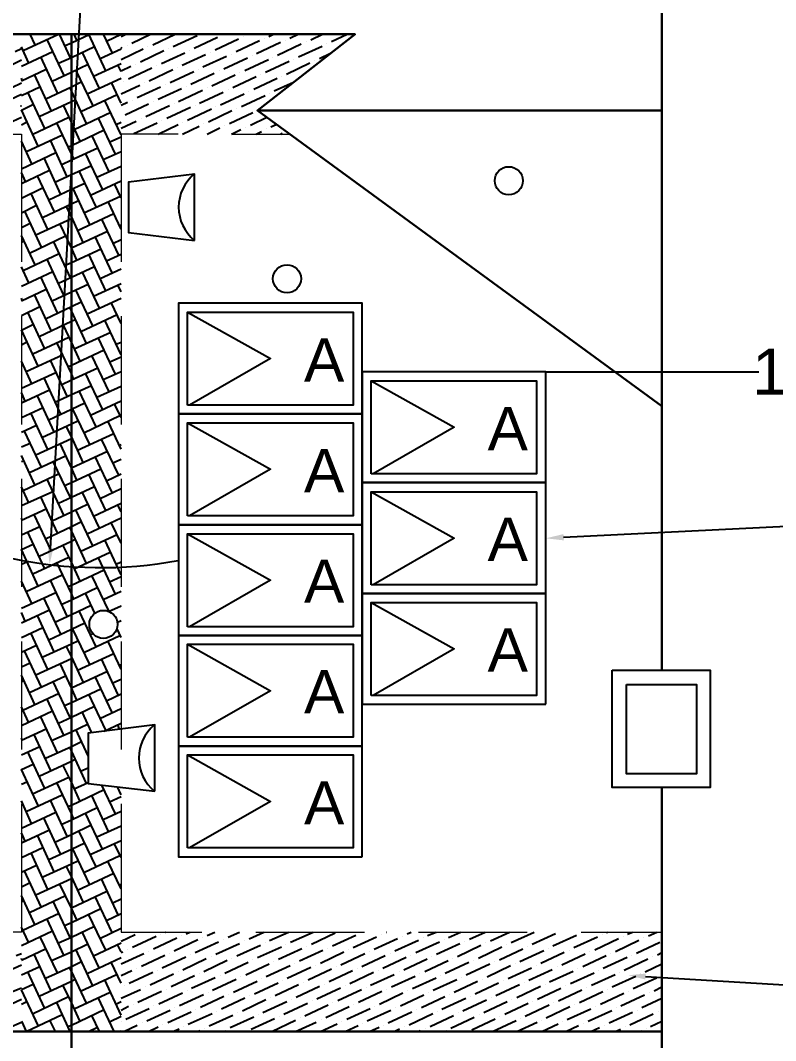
# Model space of a CAD drawing. Header units: millimetres. Extents: x -419 to 20046, y -14642 to 2638.
# Drawn here: x 3055.6 to 3219.2, y -9104.7 to -8883.5 of the extents above; entities that cross this region are included whole.
import ezdxf

# ---------------------------------------------------------------- set-up
doc = ezdxf.new("R2010")
doc.units = ezdxf.units.MM
doc.layers.add('PDF2_0', color=7, linetype='Continuous', true_color=0x636466)
doc.layers.add('PDF2_Text', color=7, linetype='Continuous')
doc.styles.add('PDF Arial', font='arial.ttf')

msp = doc.modelspace()

# ---------------------------------------------------------------- linework, layer by layer
at = {"layer": 'PDF2_0', "color": 7, "lineweight": 30}
for points in [[(3194.593, -9024.43), (3194.593, -8813.911)], [(3194.593, -9102.716), (3194.593, -9191.173), (3066.629, -9191.173), (3066.629, -9102.716), (2938.665, -9102.716), (2938.665, -8997.82), (3026.305, -8903.096), (3005.144, -8886.566), (3066.629, -8886.566)], [(3194.593, -8903.096), (3106.953, -8903.096), (3128.113, -8886.566), (3066.629, -8886.566), (3066.629, -9102.716), (3194.593, -9102.716), (3194.593, -9049.859)], [(3106.953, -8903.096), (3194.593, -8967.214)]]:
    msp.add_lwpolyline(points, dxfattribs=at)
at = {"layer": 'PDF2_0', "color": 7, "lineweight": 25}
for points in [[(3062.088, -8998.001), (3070.716, -8843.337)], [(3169.436, -8959.767), (3169.436, -8959.585)], [(3169.618, -8959.767), (3215.572, -8959.767)], [(3173.25, -8995.549), (3319.651, -8988.375), (3479.038, -8988.375)], [(3191.051, -9090.818), (3336.543, -9099.537), (3436.444, -9099.537)]]:
    msp.add_lwpolyline(points, dxfattribs=at)
at = {"layer": 'PDF2_0', "color": 132, "lineweight": 25, "true_color": 0x00c1c1}
for points in [[(3056.185, -8890.108), (3063.814, -8886.566)], [(3058.819, -8888.837), (3057.729, -8886.566)], [(3065.085, -8895.467), (3061.361, -8887.656)], [(3066.447, -8891.652), (3064.086, -8886.566)], [(3065.267, -8889.019), (3066.629, -8888.383), (3070.625, -8886.566)], [(3067.81, -8887.838), (3067.265, -8886.566)], [(3074.076, -8894.468), (3070.443, -8886.566)], [(3075.529, -8890.653), (3073.622, -8886.566)], [(3074.258, -8888.02), (3077.436, -8886.566)], [(3076.892, -8886.748), (3076.801, -8886.566)], [(3057.365, -8892.651), (3055.821, -8889.291)], [(3055.821, -8893.469), (3062.633, -8890.29)], [(3063.814, -8892.833), (3066.629, -8891.562), (3071.624, -8889.2)], [(3072.714, -8898.282), (3069.081, -8890.472)], [(3072.895, -8891.834), (3077.436, -8889.745)], [(3063.632, -8899.281), (3059.999, -8891.471)], [(3071.442, -8895.648), (3077.436, -8892.924)], [(3055.821, -8896.647), (3061.18, -8894.104)], [(3062.451, -8896.738), (3066.629, -8894.74), (3070.262, -8893.015)], [(3071.352, -8902.097), (3067.628, -8894.286)], [(3077.436, -8894.649), (3076.71, -8893.196)], [(3056.003, -8896.557), (3055.821, -8896.102)], [(3062.27, -8903.096), (3058.637, -8895.285)], [(3061.089, -8900.553), (3066.629, -8897.919), (3068.899, -8896.829)], [(3070.08, -8899.463), (3077.436, -8896.102)], [(3077.436, -8901.461), (3075.348, -8897.011)], [(3055.821, -8899.826), (3059.818, -8897.919)], [(3060.907, -8907.001), (3057.184, -8899.1)], [(3069.898, -8905.911), (3066.629, -8898.827), (3066.266, -8898.101)], [(3055.821, -8903.005), (3058.455, -8901.733)], [(3059.636, -8904.367), (3066.629, -8901.098), (3067.446, -8900.734)], [(3068.718, -8903.277), (3076.528, -8899.644)], [(3077.436, -8908.363), (3073.894, -8900.916)], [(3059.454, -8910.815), (3055.821, -8902.914)], [(3068.536, -8909.725), (3066.629, -8905.638), (3064.903, -8901.915)], [(3067.265, -8907.182), (3075.166, -8903.459)], [(3055.821, -8906.183), (3057.002, -8905.548)], [(3058.274, -8908.181), (3066.084, -8904.549)], [(3067.174, -8913.54), (3066.629, -8912.45), (3063.45, -8905.729)], [(3076.165, -8912.541), (3072.532, -8904.73)], [(3076.347, -8906.093), (3077.436, -8905.638)], [(3056.911, -8911.996), (3064.722, -8908.363)], [(3065.902, -8910.997), (3066.629, -8910.634), (3073.713, -8907.273)], [(3058.092, -8914.63), (3055.821, -8909.725)], [(3065.721, -8917.445), (3062.088, -8909.544)], [(3074.803, -8916.355), (3071.17, -8908.545)], [(3074.984, -8909.907), (3077.436, -8908.817)], [(3055.821, -8915.719), (3063.269, -8912.177)], [(3064.54, -8914.811), (3066.629, -8913.812), (3072.351, -8911.178)], [(3073.35, -8920.17), (3069.717, -8912.359)], [(3073.531, -8913.721), (3077.436, -8911.996)], [(3064.358, -8921.259), (3060.726, -8913.358)], [(3063.087, -8918.626), (3066.629, -8916.991), (3070.988, -8914.993)], [(3055.821, -8918.898), (3061.906, -8915.992)], [(3056.73, -8918.444), (3055.821, -8916.537)], [(3062.996, -8925.074), (3059.273, -8917.263)], [(3071.987, -8923.984), (3068.355, -8916.173)], [(3072.169, -8917.536), (3077.436, -8915.174)], [(3061.725, -8922.44), (3066.629, -8920.17), (3069.535, -8918.807)], [(3070.807, -8921.441), (3077.436, -8918.353)], [(3077.436, -8921.986), (3075.983, -8918.989)], [(3055.821, -8922.077), (3060.544, -8919.806)], [(3061.543, -8928.888), (3057.91, -8921.078)], [(3070.625, -8927.798), (3066.992, -8919.988)], [(3069.354, -8925.255), (3077.255, -8921.623)], [(3055.821, -8925.255), (3059.091, -8923.621)], [(3060.362, -8926.254), (3066.629, -8923.348), (3068.173, -8922.622)], [(3069.172, -8931.704), (3066.629, -8926.073), (3065.539, -8923.802)], [(3077.436, -8928.797), (3074.621, -8922.803)], [(3060.181, -8932.703), (3056.548, -8924.892)], [(3067.991, -8929.07), (3075.802, -8925.437)], [(3055.821, -8928.434), (3057.729, -8927.526)], [(3058.909, -8930.069), (3066.629, -8926.527), (3066.811, -8926.436)], [(3066.629, -8932.884), (3064.177, -8927.707)], [(3076.892, -8934.428), (3073.259, -8926.618)], [(3077.073, -8927.98), (3077.436, -8927.889)], [(3058.819, -8936.517), (3055.821, -8930.16)], [(3057.547, -8933.974), (3065.357, -8930.25)], [(3067.81, -8935.518), (3066.629, -8932.884), (3074.439, -8929.251)], [(3075.438, -8938.243), (3071.806, -8930.432)], [(3055.821, -8931.613), (3056.366, -8931.34)], [(3066.447, -8939.332), (3062.815, -8931.522)], [(3075.62, -8931.885), (3077.436, -8931.068)], [(3056.185, -8937.788), (3063.995, -8934.065)], [(3065.176, -8936.699), (3066.629, -8936.063), (3073.077, -8933.066)], [(3074.076, -8942.148), (3070.443, -8934.246)], [(3074.258, -8935.7), (3077.436, -8934.246)], [(3057.365, -8940.331), (3055.821, -8936.971)], [(3064.994, -8943.147), (3061.361, -8935.336)], [(3063.814, -8940.513), (3066.629, -8939.242), (3071.624, -8936.88)], [(3055.821, -8941.149), (3062.633, -8937.97)], [(3063.632, -8946.961), (3059.999, -8939.151)], [(3072.714, -8945.962), (3069.081, -8938.152)], [(3072.895, -8939.514), (3077.436, -8937.425)], [(3062.451, -8944.327), (3066.629, -8942.42), (3070.262, -8940.695)], [(3071.442, -8943.328), (3077.436, -8940.604)], [(3077.436, -8942.42), (3076.71, -8940.876)], [(3055.821, -8944.327), (3061.18, -8941.784)], [(3056.003, -8944.237), (3055.821, -8943.782)], [(3062.27, -8950.776), (3058.637, -8942.965)], [(3071.261, -8949.777), (3067.628, -8941.966)], [(3070.08, -8947.143), (3077.436, -8943.782)], [(3055.821, -8947.506), (3059.818, -8945.599)], [(3060.998, -8948.233), (3066.629, -8945.599), (3068.899, -8944.509)], [(3069.898, -8953.591), (3066.629, -8946.507), (3066.266, -8945.78)], [(3077.436, -8949.232), (3075.257, -8944.691)], [(3060.817, -8954.59), (3057.184, -8946.779)], [(3068.718, -8950.957), (3076.528, -8947.324)], [(3055.821, -8950.685), (3058.455, -8949.413)], [(3059.636, -8952.047), (3066.629, -8948.778), (3067.446, -8948.414)], [(3068.536, -8957.405), (3066.629, -8953.318), (3064.903, -8949.595)], [(3077.436, -8956.043), (3073.894, -8948.505)], [(3059.454, -8958.495), (3055.821, -8950.594)], [(3058.274, -8955.861), (3066.084, -8952.229)], [(3067.265, -8954.772), (3075.166, -8951.139)], [(3076.165, -8960.221), (3072.532, -8952.41)], [(3055.821, -8953.863), (3057.002, -8953.228)], [(3067.083, -8961.22), (3066.629, -8960.13), (3063.45, -8953.409)], [(3076.347, -8953.773), (3077.436, -8953.318)], [(3056.821, -8959.676), (3064.722, -8956.043)], [(3065.902, -8958.677), (3066.629, -8958.314), (3073.713, -8954.953)], [(3074.803, -8964.035), (3071.079, -8956.225)], [(3074.984, -8957.587), (3077.436, -8956.497)], [(3058.092, -8962.31), (3055.821, -8957.405)], [(3065.721, -8965.034), (3062.088, -8957.224)], [(3064.54, -8962.491), (3066.629, -8961.492), (3072.351, -8958.858)], [(3055.821, -8963.309), (3063.269, -8959.857)], [(3064.358, -8968.939), (3060.726, -8961.038)], [(3073.35, -8967.849), (3069.717, -8960.039)], [(3073.531, -8961.401), (3077.436, -8959.676)], [(3055.821, -8966.487), (3061.906, -8963.672)], [(3063.087, -8966.306), (3066.629, -8964.671), (3070.988, -8962.673)], [(3072.169, -8965.216), (3077.436, -8962.854), (3077.346, -8962.854)], [(3056.639, -8966.124), (3055.821, -8964.217)], [(3062.905, -8972.754), (3059.273, -8964.943)], [(3071.987, -8971.664), (3068.355, -8963.853)], [(3055.821, -8969.666), (3060.544, -8967.486)], [(3061.725, -8970.12), (3066.629, -8967.849), (3069.535, -8966.487)], [(3070.625, -8975.478), (3066.901, -8967.668)], [(3070.807, -8969.121), (3077.436, -8966.033)], [(3077.436, -8969.666), (3075.983, -8966.669)], [(3061.543, -8976.568), (3057.91, -8968.758)], [(3060.362, -8973.934), (3066.629, -8971.028), (3068.173, -8970.302)], [(3069.354, -8972.935), (3077.164, -8969.212)], [(3055.821, -8972.845), (3059.091, -8971.301)], [(3060.181, -8980.383), (3056.457, -8972.572)], [(3069.172, -8979.384), (3066.629, -8973.753), (3065.539, -8971.482)], [(3077.436, -8976.477), (3074.621, -8970.483)], [(3058.909, -8977.749), (3066.629, -8974.207), (3066.811, -8974.116)], [(3067.991, -8976.75), (3075.802, -8973.117)], [(3076.892, -8982.108), (3073.168, -8974.298)], [(3055.821, -8976.023), (3057.729, -8975.206)], [(3066.629, -8980.564), (3064.177, -8975.297)], [(3067.81, -8983.198), (3066.629, -8980.564), (3074.439, -8976.931)], [(3077.073, -8975.66), (3077.436, -8975.478)], [(3058.728, -8984.197), (3055.821, -8977.84)], [(3055.821, -8979.202), (3056.366, -8979.02)], [(3057.547, -8981.563), (3065.357, -8977.93)], [(3066.447, -8987.012), (3062.724, -8979.202)], [(3075.438, -8985.922), (3071.806, -8978.112)], [(3075.62, -8979.474), (3077.436, -8978.657)], [(3065.176, -8984.379), (3066.629, -8983.743), (3072.986, -8980.746)], [(3066.629, -8980.564), (3066.629, -8980.564)], [(3056.185, -8985.468), (3063.995, -8981.745)], [(3064.994, -8990.827), (3061.361, -8983.016)], [(3074.076, -8989.828), (3070.443, -8981.926)], [(3074.258, -8983.38), (3077.436, -8981.836)], [(3057.365, -8988.011), (3055.821, -8984.651)], [(3055.821, -8988.738), (3062.633, -8985.65)], [(3063.814, -8988.193), (3066.629, -8986.921), (3071.624, -8984.56)], [(3072.714, -8993.642), (3068.99, -8985.741)], [(3072.895, -8987.194), (3077.436, -8985.014)], [(3063.632, -8994.641), (3059.999, -8986.831)], [(3055.821, -8991.917), (3061.18, -8989.464)], [(3062.451, -8992.007), (3066.629, -8990.1), (3070.262, -8988.375)], [(3071.261, -8997.456), (3067.628, -8989.646)], [(3071.442, -8991.008), (3077.436, -8988.193)], [(3077.436, -8990.1), (3076.71, -8988.556)], [(3056.003, -8991.826), (3055.821, -8991.462)], [(3062.27, -8998.455), (3058.546, -8990.645)], [(3060.998, -8995.913), (3066.629, -8993.279), (3068.809, -8992.189)], [(3070.08, -8994.823), (3077.436, -8991.372)], [(3077.436, -8996.912), (3075.257, -8992.371)], [(3055.821, -8995.095), (3059.818, -8993.279)], [(3060.817, -9002.27), (3057.184, -8994.459)], [(3069.898, -9001.271), (3066.629, -8994.187), (3066.266, -8993.46)], [(3059.636, -8999.727), (3066.629, -8996.457), (3067.446, -8996.003)], [(3068.718, -8998.637), (3076.528, -8995.004)], [(3077.436, -9003.723), (3073.894, -8996.185)], [(3059.454, -9006.175), (3055.821, -8998.274), (3058.364, -8997.093)], [(3068.536, -9005.085), (3066.629, -9000.998), (3064.813, -8997.275)], [(3067.265, -9002.452), (3075.075, -8998.819)], [(3055.821, -9001.453), (3057.002, -9000.908)], [(3058.274, -9003.541), (3066.084, -8999.909)], [(3067.083, -9008.9), (3066.629, -9007.81), (3063.45, -9001.089)], [(3076.165, -9007.901), (3072.532, -9000.09)], [(3076.347, -9001.453), (3077.436, -9000.908)], [(3065.902, -9006.266), (3066.629, -9005.993), (3073.713, -9002.633)], [(3058.092, -9009.99), (3055.821, -9005.085)], [(3056.821, -9007.356), (3064.631, -9003.723)], [(3065.721, -9012.714), (3062.088, -9004.904)], [(3074.803, -9011.715), (3071.079, -9003.905)], [(3074.893, -9005.267), (3077.436, -9004.086)], [(3055.821, -9010.989), (3063.269, -9007.537)], [(3064.449, -9010.171), (3066.629, -9009.172), (3072.351, -9006.448)], [(3071.806, -9012.169), (3069.717, -9007.719)], [(3073.531, -9009.081), (3077.436, -9007.265)], [(3064.358, -9016.619), (3060.635, -9008.718)], [(3055.821, -9014.167), (3061.906, -9011.352)], [(3056.639, -9013.804), (3055.821, -9011.897)], [(3063.087, -9013.986), (3066.629, -9012.351), (3070.897, -9010.353)], [(3071.987, -9019.344), (3068.355, -9011.533)], [(3074.712, -9011.715), (3077.436, -9010.444)], [(3077.436, -9010.534), (3077.346, -9010.534)], [(3062.905, -9020.434), (3059.273, -9012.532)], [(3061.725, -9017.8), (3066.629, -9015.529), (3069.535, -9014.167)], [(3076.619, -9013.986), (3077.436, -9013.622)], [(3055.821, -9017.346), (3060.453, -9015.166)], [(3061.543, -9024.248), (3057.91, -9016.438)], [(3070.625, -9023.158), (3066.901, -9015.348)], [(3070.716, -9016.71), (3071.352, -9016.438)], [(3077.436, -9017.346), (3076.528, -9015.439)], [(3055.821, -9020.525), (3059.091, -9018.981)], [(3060.272, -9021.614), (3066.629, -9018.708), (3068.173, -9017.982)], [(3069.354, -9020.615), (3077.164, -9016.892)], [(3077.436, -9024.157), (3074.621, -9018.163)], [(3060.181, -9028.062), (3056.457, -9020.252)], [(3069.172, -9026.973), (3066.629, -9021.433), (3065.539, -9019.162)], [(3067.991, -9024.43), (3075.802, -9020.797)], [(3055.821, -9023.703), (3057.729, -9022.795)], [(3058.909, -9025.429), (3066.629, -9021.887), (3066.72, -9021.796)], [(3066.538, -9028.244), (3066.629, -9028.244), (3064.177, -9022.977)], [(3076.801, -9029.788), (3073.168, -9021.978)], [(3076.982, -9023.34), (3077.436, -9023.158)], [(3058.728, -9031.877), (3055.821, -9025.52)], [(3057.547, -9029.243), (3065.357, -9025.61)], [(3067.81, -9030.878), (3066.629, -9028.244), (3074.439, -9024.611)], [(3055.821, -9026.882), (3056.276, -9026.7)], [(3066.356, -9034.692), (3062.724, -9026.882)], [(3075.438, -9033.602), (3071.806, -9025.792)], [(3075.62, -9027.154), (3077.436, -9026.337)], [(3056.094, -9033.058), (3063.995, -9029.425)], [(3065.176, -9032.059), (3066.629, -9031.423), (3072.986, -9028.426)], [(3074.076, -9037.417), (3070.443, -9029.606)], [(3074.258, -9031.06), (3077.436, -9029.516)], [(3057.365, -9035.691), (3055.821, -9032.331)], [(3064.994, -9038.507), (3061.361, -9030.696)], [(3063.814, -9035.873), (3066.629, -9034.601), (3071.624, -9032.24)], [(3055.821, -9036.418), (3062.542, -9033.239)], [(3063.632, -9042.321), (3059.999, -9034.511)], [(3071.079, -9037.962), (3068.99, -9033.421)], [(3072.805, -9034.874), (3077.436, -9032.694)], [(3062.36, -9039.687), (3066.629, -9037.78), (3070.262, -9036.055)], [(3073.713, -9037.598), (3077.436, -9035.873)], [(3077.073, -9037.235), (3076.71, -9036.236)], [(3055.821, -9039.597), (3061.18, -9037.144)], [(3062.179, -9046.135), (3058.546, -9038.325)], [(3070.262, -9042.957), (3067.628, -9037.235)], [(3056.003, -9039.506), (3055.821, -9039.142)], [(3055.821, -9042.775), (3059.818, -9040.959)], [(3060.998, -9043.502), (3066.629, -9040.959), (3068.809, -9039.869)], [(3069.898, -9048.951), (3066.629, -9041.867), (3066.266, -9041.14)], [(3060.817, -9049.95), (3057.184, -9042.139)], [(3070.08, -9042.503), (3070.262, -9042.412)], [(3059.454, -9053.764), (3055.821, -9045.954), (3058.364, -9044.773)], [(3059.636, -9047.407), (3066.629, -9044.137), (3067.446, -9043.683)], [(3068.445, -9052.765), (3066.629, -9048.678), (3064.813, -9044.955)], [(3068.627, -9046.317), (3070.262, -9045.591)], [(3058.183, -9051.221), (3066.084, -9047.589)], [(3055.821, -9049.133), (3057.002, -9048.588)], [(3067.083, -9056.58), (3066.629, -9055.49), (3063.45, -9048.769)], [(3067.265, -9050.132), (3070.262, -9048.769)], [(3076.165, -9055.581), (3073.259, -9049.314)], [(3077.436, -9051.403), (3076.619, -9049.677)], [(3056.821, -9055.036), (3064.631, -9051.403)], [(3065.902, -9053.946), (3066.629, -9053.673), (3073.713, -9050.313)], [(3074.712, -9059.395), (3071.079, -9051.585)], [(3074.893, -9052.947), (3077.436, -9051.766)], [(3058.001, -9057.669), (3055.821, -9052.765)], [(3065.721, -9060.394), (3062.088, -9052.584)], [(3064.449, -9057.851), (3066.629, -9056.852), (3072.351, -9054.128)], [(3055.821, -9058.668), (3063.269, -9055.217)], [(3064.268, -9064.208), (3060.635, -9056.398)], [(3073.35, -9063.209), (3069.717, -9055.399)], [(3073.531, -9056.761), (3077.436, -9054.945)], [(3063.087, -9061.666), (3066.629, -9060.031), (3070.897, -9057.942)], [(3072.169, -9060.576), (3077.436, -9058.124)], [(3077.436, -9058.214), (3077.346, -9058.124)], [(3055.821, -9061.847), (3061.906, -9059.032)], [(3056.639, -9061.484), (3055.821, -9059.668)], [(3062.905, -9068.114), (3059.273, -9060.212)], [(3071.987, -9067.024), (3068.264, -9059.213)], [(3055.821, -9065.026), (3060.453, -9062.846)], [(3061.725, -9065.48), (3066.629, -9063.209), (3069.535, -9061.847)], [(3070.534, -9070.838), (3066.901, -9063.028)], [(3070.716, -9064.39), (3077.436, -9061.302)], [(3077.436, -9065.026), (3075.983, -9062.029)], [(3061.543, -9071.928), (3057.91, -9064.027)], [(3069.354, -9068.295), (3077.164, -9064.572)], [(3055.821, -9068.204), (3059.091, -9066.661)], [(3060.272, -9069.294), (3066.629, -9066.388), (3068.173, -9065.662)], [(3069.172, -9074.653), (3066.629, -9069.113), (3065.539, -9066.842)], [(3077.436, -9071.837), (3074.53, -9065.843)], [(3060.09, -9075.742), (3056.457, -9067.932)], [(3058.909, -9073.109), (3066.629, -9069.567), (3066.72, -9069.476)], [(3067.991, -9072.11), (3075.802, -9068.386)], [(3076.801, -9077.468), (3073.168, -9069.658)], [(3055.821, -9071.383), (3057.729, -9070.475)], [(3067.81, -9078.558), (3066.629, -9076.015), (3064.086, -9070.657)], [(3076.982, -9071.02), (3077.436, -9070.838)], [(3058.728, -9079.557), (3055.821, -9073.29)], [(3057.547, -9076.923), (3065.357, -9073.29)], [(3066.538, -9075.924), (3066.629, -9075.924), (3074.349, -9072.291)], [(3075.438, -9081.282), (3071.806, -9073.472)], [(3075.62, -9074.834), (3077.436, -9074.017)], [(3055.821, -9074.562), (3056.276, -9074.38)], [(3066.356, -9082.372), (3062.724, -9074.471)], [(3065.176, -9079.739), (3066.629, -9079.103), (3072.986, -9076.106)], [(3056.094, -9080.738), (3063.995, -9077.105)], [(3064.994, -9086.187), (3061.361, -9078.376)], [(3074.076, -9085.097), (3070.353, -9077.286)], [(3074.258, -9078.649), (3077.436, -9077.196)], [(3057.365, -9083.371), (3055.821, -9080.102)], [(3055.821, -9084.098), (3062.542, -9080.919)], [(3063.814, -9083.553), (3066.629, -9082.281), (3071.624, -9079.92)], [(3072.805, -9082.554), (3077.436, -9080.374)], [(3063.632, -9090.001), (3059.908, -9082.191)], [(3072.623, -9088.911), (3068.99, -9081.101)], [(3055.821, -9087.276), (3061.18, -9084.734)], [(3062.36, -9087.367), (3066.629, -9085.46), (3070.171, -9083.735)], [(3071.261, -9092.816), (3067.628, -9084.915)], [(3071.442, -9086.368), (3077.436, -9083.553)], [(3077.436, -9085.46), (3076.619, -9083.916)], [(3055.912, -9087.186), (3055.821, -9086.913)], [(3062.179, -9093.815), (3058.546, -9086.005)], [(3060.998, -9091.182), (3066.629, -9088.639), (3068.809, -9087.549)], [(3070.08, -9090.183), (3077.436, -9086.732)], [(3055.821, -9090.455), (3059.818, -9088.639)], [(3060.817, -9097.63), (3057.184, -9089.819)], [(3069.898, -9096.631), (3066.629, -9089.638), (3066.175, -9088.82)], [(3077.436, -9092.272), (3075.257, -9087.731)], [(3059.636, -9095.087), (3066.629, -9091.817), (3067.446, -9091.363)], [(3068.627, -9093.997), (3076.437, -9090.364)], [(3077.436, -9099.174), (3073.894, -9091.545)], [(3055.821, -9093.634), (3058.364, -9092.453)], [(3059.454, -9101.444), (3055.821, -9093.725)], [(3068.445, -9100.445), (3066.629, -9096.449), (3064.813, -9092.635)], [(3067.265, -9097.811), (3075.075, -9094.179)], [(3055.821, -9096.812), (3057.002, -9096.268)], [(3058.183, -9098.901), (3065.993, -9095.178)], [(3066.356, -9102.716), (3063.45, -9096.449)], [(3075.892, -9102.716), (3072.441, -9095.359)], [(3076.256, -9096.812), (3077.436, -9096.268)], [(3065.902, -9101.626), (3066.629, -9101.353), (3073.713, -9097.993)], [(3055.821, -9100.536), (3056.821, -9102.716), (3064.631, -9099.083)], [(3063.178, -9102.716), (3061.997, -9100.264)], [(3072.714, -9102.716), (3071.079, -9099.265)], [(3074.893, -9100.627), (3077.436, -9099.446)], [(3070.353, -9102.716), (3072.26, -9101.808)], [(3077.164, -9102.716), (3077.436, -9102.625)]]:
    msp.add_lwpolyline(points, dxfattribs=at)
at = {"layer": 'PDF2_0', "lineweight": 25}
for points in [[(3077.436, -8887.021), (3078.435, -8886.566)], [(3079.707, -8888.474), (3083.794, -8886.566)], [(3084.248, -8888.837), (3089.152, -8886.566)], [(3088.698, -8889.2), (3093.875, -8886.839)], [(3093.239, -8889.564), (3098.325, -8887.202)], [(3097.78, -8889.927), (3102.866, -8887.566)], [(3099.415, -8886.748), (3099.415, -8886.748)], [(3102.321, -8890.29), (3107.407, -8887.929)], [(3103.865, -8887.111), (3103.865, -8887.111)], [(3104.955, -8886.657), (3105.045, -8886.566)], [(3106.771, -8890.744), (3111.948, -8888.292)], [(3108.406, -8887.475), (3108.406, -8887.475)], [(3109.405, -8887.021), (3110.404, -8886.566)], [(3112.947, -8887.838), (3112.947, -8887.838)], [(3113.946, -8887.384), (3115.762, -8886.566)], [(3117.488, -8888.201), (3117.488, -8888.201)], [(3118.487, -8887.747), (3121.03, -8886.566)], [(3121.938, -8888.565), (3121.938, -8888.565)], [(3123.028, -8888.11), (3126.388, -8886.566)], [(3054.459, -8890.29), (3055.821, -8889.654)], [(3077.436, -8889.564), (3077.618, -8889.382)], [(3077.436, -8892.016), (3082.159, -8889.745)], [(3078.708, -8888.928), (3078.708, -8888.928)], [(3081.614, -8892.561), (3086.7, -8890.108)], [(3083.158, -8889.291), (3083.158, -8889.291)], [(3086.155, -8892.924), (3091.241, -8890.563)], [(3087.699, -8889.654), (3087.699, -8889.654)], [(3092.24, -8890.018), (3092.24, -8890.018)], [(3096.781, -8890.472), (3096.781, -8890.472)], [(3111.312, -8891.107), (3116.398, -8888.655)], [(3115.853, -8891.471), (3120.939, -8889.109)], [(3120.394, -8891.834), (3122.664, -8890.744)], [(3051.825, -8894.014), (3055.821, -8892.106)], [(3090.605, -8893.287), (3095.691, -8890.926)], [(3095.146, -8893.65), (3100.232, -8891.289)], [(3099.687, -8894.014), (3104.773, -8891.652)], [(3101.231, -8890.835), (3101.231, -8890.835)], [(3104.228, -8894.377), (3109.314, -8892.016)], [(3105.772, -8891.198), (3105.772, -8891.198)], [(3108.678, -8894.74), (3113.855, -8892.379)], [(3110.313, -8891.562), (3110.313, -8891.562)], [(3113.219, -8895.194), (3118.305, -8892.742)], [(3114.854, -8891.925), (3114.854, -8891.925)], [(3119.395, -8892.288), (3119.395, -8892.288)], [(3077.436, -8894.468), (3079.525, -8893.469)], [(3078.98, -8896.193), (3084.066, -8893.832)], [(3080.615, -8893.015), (3080.615, -8893.015)], [(3083.521, -8896.647), (3088.607, -8894.195)], [(3085.065, -8893.378), (3085.065, -8893.378)], [(3088.062, -8897.011), (3093.148, -8894.649)], [(3089.606, -8893.741), (3089.606, -8893.741)], [(3092.512, -8897.374), (3097.598, -8895.013)], [(3094.147, -8894.104), (3094.147, -8894.104)], [(3098.688, -8894.468), (3098.688, -8894.468)], [(3103.138, -8894.922), (3103.138, -8894.922)], [(3053.733, -8898.101), (3055.821, -8897.101)], [(3077.981, -8896.738), (3077.981, -8896.738)], [(3082.522, -8897.101), (3082.522, -8897.101)], [(3097.053, -8897.737), (3102.139, -8895.376)], [(3101.594, -8898.101), (3106.68, -8895.739)], [(3106.135, -8898.464), (3111.221, -8896.102)], [(3107.679, -8895.285), (3107.679, -8895.285)], [(3110.585, -8898.827), (3114.763, -8896.92)], [(3112.22, -8895.648), (3112.22, -8895.648)], [(3051.19, -8901.733), (3055.821, -8899.554)], [(3077.436, -8899.463), (3081.432, -8897.556)], [(3080.888, -8900.28), (3085.973, -8897.919)], [(3085.428, -8900.643), (3090.514, -8898.282)], [(3086.972, -8897.465), (3086.972, -8897.465)], [(3089.879, -8901.098), (3095.055, -8898.645)], [(3091.513, -8897.828), (3091.513, -8897.828)], [(3094.42, -8901.461), (3099.505, -8899.1)], [(3096.054, -8898.191), (3096.054, -8898.191)], [(3098.961, -8901.824), (3104.046, -8899.463)], [(3100.595, -8898.555), (3100.595, -8898.555)], [(3105.045, -8898.918), (3105.045, -8898.918)], [(3109.586, -8899.372), (3109.586, -8899.372)], [(3077.436, -8901.915), (3078.799, -8901.279)], [(3078.254, -8904.004), (3083.34, -8901.642)], [(3079.889, -8900.825), (3079.889, -8900.825)], [(3084.339, -8901.188), (3084.339, -8901.188)], [(3088.88, -8901.552), (3088.88, -8901.552)], [(3103.501, -8902.187), (3108.587, -8899.826)], [(3055.64, -8902.097), (3055.821, -8902.097)], [(3082.795, -8904.367), (3087.881, -8902.006)], [(3087.336, -8904.73), (3092.422, -8902.369)], [(3091.786, -8905.184), (3096.962, -8902.732)], [(3093.421, -8901.915), (3093.421, -8901.915)], [(3096.327, -8905.548), (3101.413, -8903.096)], [(3097.962, -8902.278), (3097.962, -8902.278)], [(3100.868, -8905.911), (3105.954, -8903.55)], [(3102.502, -8902.641), (3102.502, -8902.641)], [(3053.006, -8905.82), (3055.821, -8904.549)], [(3077.436, -8906.91), (3080.706, -8905.366)], [(3080.161, -8908.091), (3085.247, -8905.729)], [(3081.796, -8904.821), (3081.796, -8904.821)], [(3085.428, -8908.181), (3089.788, -8906.093)], [(3086.246, -8905.275), (3086.246, -8905.275)], [(3090.787, -8905.638), (3090.787, -8905.638)], [(3095.328, -8906.002), (3095.328, -8906.002)], [(3105.409, -8906.274), (3108.951, -8904.549)], [(3109.859, -8906.637), (3111.039, -8906.093)], [(3090.696, -8908.181), (3094.329, -8906.456)], [(3096.054, -8908.181), (3098.779, -8906.819)], [(3099.869, -8906.365), (3099.869, -8906.365)], [(3101.322, -8908.181), (3103.32, -8907.182)], [(3104.319, -8906.728), (3104.319, -8906.728)], [(3106.68, -8908.181), (3107.861, -8907.636)], [(3108.86, -8907.092), (3108.86, -8907.092)], [(3112.038, -8908.181), (3112.402, -8908)], [(3077.436, -9083.19), (3080.433, -9081.737)], [(3079.889, -9084.461), (3084.974, -9082.1)], [(3081.432, -9081.282), (3081.432, -9081.282)], [(3084.429, -9084.824), (3089.515, -9082.463)], [(3085.973, -9081.646), (3085.973, -9081.646)], [(3086.972, -9081.192), (3087.063, -9081.192)], [(3088.88, -9085.278), (3094.056, -9082.826)], [(3090.514, -9082.009), (3090.514, -9082.009)], [(3091.513, -9081.555), (3092.331, -9081.192)], [(3095.055, -9082.372), (3095.055, -9082.372)], [(3096.054, -9081.918), (3097.689, -9081.192)], [(3099.596, -9082.736), (3099.596, -9082.736)], [(3100.595, -9082.281), (3103.047, -9081.192)], [(3104.046, -9083.099), (3104.046, -9083.099)], [(3105.136, -9082.645), (3108.315, -9081.192)], [(3109.586, -9083.008), (3113.673, -9081.192)], [(3114.127, -9083.371), (3119.032, -9081.192)], [(3118.668, -9083.825), (3123.754, -9081.373)], [(3123.209, -9084.189), (3128.295, -9081.827)], [(3127.659, -9084.552), (3132.745, -9082.191)], [(3129.294, -9081.282), (3129.294, -9081.282)], [(3132.2, -9084.915), (3137.286, -9082.554)], [(3133.835, -9081.646), (3133.835, -9081.646)], [(3134.834, -9081.192), (3134.925, -9081.192)], [(3136.741, -9085.278), (3141.827, -9082.917)], [(3138.285, -9082.1), (3138.285, -9082.1)], [(3139.375, -9081.555), (3140.283, -9081.192)], [(3142.826, -9082.463), (3142.826, -9082.463)], [(3143.825, -9081.918), (3145.641, -9081.192)], [(3147.367, -9082.826), (3147.367, -9082.826)], [(3148.366, -9082.372), (3150.909, -9081.192)], [(3151.908, -9083.19), (3151.908, -9083.19)], [(3152.907, -9082.736), (3156.267, -9081.192)], [(3157.448, -9083.099), (3161.535, -9081.192)], [(3161.898, -9083.462), (3166.893, -9081.192)], [(3166.439, -9083.825), (3171.525, -9081.464)], [(3170.98, -9084.189), (3176.066, -9081.827)], [(3175.521, -9084.552), (3180.607, -9082.191)], [(3177.065, -9081.373), (3177.065, -9081.373)], [(3180.062, -9085.006), (3185.148, -9082.554)], [(3181.606, -9081.737), (3181.606, -9081.737)], [(3182.605, -9081.282), (3182.877, -9081.192)], [(3184.512, -9085.369), (3189.598, -9082.917)], [(3186.147, -9082.1), (3186.147, -9082.1)], [(3187.146, -9081.646), (3188.236, -9081.192)], [(3190.688, -9082.463), (3190.688, -9082.463)], [(3191.687, -9082.009), (3193.503, -9081.192)], [(3078.89, -9085.006), (3078.89, -9085.006)], [(3083.34, -9085.369), (3083.34, -9085.369)], [(3093.421, -9085.642), (3098.506, -9083.28)], [(3097.962, -9086.005), (3103.047, -9083.644)], [(3102.502, -9086.368), (3107.588, -9084.007)], [(3106.953, -9086.732), (3112.129, -9084.37)], [(3108.587, -9083.553), (3108.587, -9083.553)], [(3111.494, -9087.095), (3116.579, -9084.734)], [(3113.128, -9083.916), (3113.128, -9083.916)], [(3116.034, -9087.458), (3121.12, -9085.097)], [(3117.669, -9084.279), (3117.669, -9084.279)], [(3122.119, -9084.643), (3122.119, -9084.643)], [(3126.66, -9085.006), (3126.66, -9085.006)], [(3131.201, -9085.369), (3131.201, -9085.369)], [(3141.282, -9085.642), (3146.368, -9083.28)], [(3145.732, -9086.005), (3150.818, -9083.644)], [(3150.273, -9086.459), (3155.359, -9084.007)], [(3154.814, -9086.822), (3159.9, -9084.37)], [(3156.358, -9083.553), (3156.358, -9083.553)], [(3159.355, -9087.186), (3164.441, -9084.824)], [(3160.899, -9083.916), (3160.899, -9083.916)], [(3163.805, -9087.549), (3168.982, -9085.188)], [(3165.44, -9084.279), (3165.44, -9084.279)], [(3169.981, -9084.734), (3169.981, -9084.734)], [(3174.522, -9085.097), (3174.522, -9085.097)], [(3189.053, -9085.733), (3194.139, -9083.371)], [(3054.641, -9086.277), (3055.821, -9085.823)], [(3077.436, -9085.642), (3077.8, -9085.46)], [(3077.436, -9088.094), (3082.341, -9085.823)], [(3081.796, -9088.548), (3086.882, -9086.187)], [(3086.337, -9088.911), (3091.423, -9086.55)], [(3087.881, -9085.733), (3087.881, -9085.733)], [(3090.787, -9089.365), (3095.873, -9086.913)], [(3092.422, -9086.096), (3092.422, -9086.096)], [(3095.328, -9089.729), (3100.414, -9087.276)], [(3096.962, -9086.459), (3096.962, -9086.459)], [(3101.413, -9086.822), (3101.413, -9086.822)], [(3105.954, -9087.186), (3105.954, -9087.186)], [(3110.495, -9087.549), (3110.495, -9087.549)], [(3120.575, -9087.912), (3125.661, -9085.46)], [(3125.026, -9088.275), (3130.202, -9085.823)], [(3129.567, -9088.639), (3134.652, -9086.277)], [(3134.107, -9089.002), (3139.193, -9086.641)], [(3135.742, -9085.733), (3135.742, -9085.733)], [(3138.648, -9089.365), (3143.734, -9087.004)], [(3140.192, -9086.187), (3140.192, -9086.187)], [(3143.189, -9089.729), (3148.275, -9087.367)], [(3144.733, -9086.55), (3144.733, -9086.55)], [(3149.274, -9086.913), (3149.274, -9086.913)], [(3153.815, -9087.276), (3153.815, -9087.276)], [(3168.346, -9087.912), (3173.432, -9085.551)], [(3172.887, -9088.275), (3177.973, -9085.914)], [(3177.428, -9088.639), (3182.514, -9086.277)], [(3178.972, -9085.46), (3178.972, -9085.46)], [(3181.878, -9089.002), (3187.055, -9086.641)], [(3183.513, -9085.823), (3183.513, -9085.823)], [(3186.419, -9089.456), (3191.505, -9087.004)], [(3188.054, -9086.187), (3188.054, -9086.187)], [(3192.595, -9086.55), (3192.595, -9086.55)], [(3193.594, -9086.096), (3194.593, -9085.642)], [(3052.007, -9090.001), (3055.821, -9088.275)], [(3077.436, -9090.637), (3079.707, -9089.547)], [(3080.797, -9089.002), (3080.797, -9089.002)], [(3085.247, -9089.456), (3085.247, -9089.456)], [(3089.788, -9089.819), (3089.788, -9089.819)], [(3099.869, -9090.092), (3104.955, -9087.731)], [(3104.41, -9090.455), (3109.496, -9088.094)], [(3108.86, -9090.818), (3114.036, -9088.457)], [(3113.401, -9091.182), (3118.487, -9088.82)], [(3115.035, -9088.003), (3115.035, -9088.003)], [(3117.942, -9091.545), (3123.028, -9089.184)], [(3119.486, -9088.366), (3119.486, -9088.366)], [(3122.483, -9091.908), (3127.569, -9089.547)], [(3124.027, -9088.73), (3124.027, -9088.73)], [(3128.568, -9089.093), (3128.568, -9089.093)], [(3133.108, -9089.456), (3133.108, -9089.456)], [(3137.649, -9089.819), (3137.649, -9089.819)], [(3147.64, -9090.092), (3152.725, -9087.731)], [(3152.18, -9090.455), (3157.266, -9088.094)], [(3156.721, -9090.909), (3161.807, -9088.457)], [(3158.265, -9087.64), (3158.265, -9087.64)], [(3161.262, -9091.273), (3166.348, -9088.911)], [(3162.806, -9088.003), (3162.806, -9088.003)], [(3165.712, -9091.636), (3170.798, -9089.274)], [(3167.347, -9088.366), (3167.347, -9088.366)], [(3170.253, -9091.999), (3175.339, -9089.638)], [(3171.888, -9088.73), (3171.888, -9088.73)], [(3176.338, -9089.184), (3176.338, -9089.184)], [(3180.879, -9089.547), (3180.879, -9089.547)], [(3190.96, -9089.819), (3194.593, -9088.094)], [(3079.162, -9092.272), (3084.248, -9089.91)], [(3083.703, -9092.635), (3088.789, -9090.274)], [(3088.244, -9092.998), (3093.33, -9090.637)], [(3092.694, -9093.361), (3097.78, -9091)], [(3094.329, -9090.183), (3094.329, -9090.183)], [(3097.235, -9093.815), (3102.321, -9091.363)], [(3098.87, -9090.546), (3098.87, -9090.546)], [(3101.776, -9094.179), (3106.862, -9091.817)], [(3103.32, -9090.909), (3103.32, -9090.909)], [(3107.861, -9091.273), (3107.861, -9091.273)], [(3112.402, -9091.636), (3112.402, -9091.636)], [(3126.933, -9092.362), (3132.109, -9089.91)], [(3131.474, -9092.726), (3136.56, -9090.364)], [(3136.015, -9093.089), (3141.101, -9090.728)], [(3140.556, -9093.452), (3145.641, -9091.091)], [(3142.1, -9090.183), (3142.1, -9090.183)], [(3145.006, -9093.815), (3150.182, -9091.454)], [(3146.64, -9090.637), (3146.64, -9090.637)], [(3149.547, -9094.179), (3154.633, -9091.817)], [(3151.181, -9091), (3151.181, -9091)], [(3155.722, -9091.363), (3155.722, -9091.363)], [(3160.173, -9091.727), (3160.173, -9091.727)], [(3174.794, -9092.362), (3179.88, -9090.001)], [(3179.335, -9092.726), (3184.421, -9090.364)], [(3183.785, -9093.089), (3188.962, -9090.728)], [(3185.42, -9089.91), (3185.42, -9089.91)], [(3188.326, -9093.452), (3193.412, -9091.091)], [(3189.961, -9090.274), (3189.961, -9090.274)], [(3194.502, -9090.637), (3194.502, -9090.637)], [(3053.914, -9094.088), (3055.821, -9093.271)], [(3077.436, -9095.541), (3081.614, -9093.634)], [(3078.163, -9092.726), (3078.163, -9092.726)], [(3081.069, -9096.358), (3086.155, -9093.997)], [(3082.704, -9093.089), (3082.704, -9093.089)], [(3087.154, -9093.543), (3087.154, -9093.543)], [(3091.695, -9093.906), (3091.695, -9093.906)], [(3106.317, -9094.542), (3111.403, -9092.181)], [(3110.767, -9094.905), (3115.853, -9092.544)], [(3115.308, -9095.269), (3120.394, -9092.907)], [(3116.943, -9092.09), (3116.943, -9092.09)], [(3119.849, -9095.632), (3124.935, -9093.271)], [(3121.393, -9092.453), (3121.393, -9092.453)], [(3124.39, -9095.995), (3129.476, -9093.634)], [(3125.934, -9092.816), (3125.934, -9092.816)], [(3128.84, -9096.358), (3133.926, -9093.997)], [(3130.475, -9093.18), (3130.475, -9093.18)], [(3135.016, -9093.543), (3135.016, -9093.543)], [(3139.466, -9093.906), (3139.466, -9093.906)], [(3154.088, -9094.542), (3159.174, -9092.181)], [(3158.629, -9094.905), (3163.714, -9092.544)], [(3163.17, -9095.359), (3168.255, -9092.907)], [(3164.713, -9092.09), (3164.713, -9092.09)], [(3167.62, -9095.723), (3172.706, -9093.361)], [(3169.254, -9092.453), (3169.254, -9092.453)], [(3172.161, -9096.086), (3177.246, -9093.725)], [(3173.795, -9092.816), (3173.795, -9092.816)], [(3176.702, -9096.449), (3181.787, -9094.088)], [(3178.246, -9093.18), (3178.246, -9093.18)], [(3182.786, -9093.634), (3182.786, -9093.634)], [(3187.327, -9093.997), (3187.327, -9093.997)], [(3192.867, -9093.906), (3194.593, -9093.089)], [(3051.371, -9097.811), (3055.821, -9095.723)], [(3085.61, -9096.722), (3090.696, -9094.36)], [(3090.06, -9097.085), (3095.237, -9094.724)], [(3094.601, -9097.448), (3099.687, -9095.087)], [(3096.236, -9094.27), (3096.236, -9094.27)], [(3099.142, -9097.811), (3104.228, -9095.45)], [(3100.777, -9094.633), (3100.777, -9094.633)], [(3103.683, -9098.266), (3108.769, -9095.813)], [(3105.227, -9094.996), (3105.227, -9094.996)], [(3108.133, -9098.629), (3113.31, -9096.268)], [(3109.768, -9095.359), (3109.768, -9095.359)], [(3114.309, -9095.723), (3114.309, -9095.723)], [(3118.85, -9096.086), (3118.85, -9096.086)], [(3133.381, -9096.812), (3138.467, -9094.36)], [(3137.922, -9097.176), (3143.008, -9094.814)], [(3142.463, -9097.539), (3147.549, -9095.178)], [(3144.007, -9094.27), (3144.007, -9094.27)], [(3146.913, -9097.902), (3152.09, -9095.541)], [(3148.548, -9094.633), (3148.548, -9094.633)], [(3151.454, -9098.266), (3156.54, -9095.904)], [(3153.089, -9095.087), (3153.089, -9095.087)], [(3155.995, -9098.629), (3161.081, -9096.268)], [(3157.63, -9095.45), (3157.63, -9095.45)], [(3162.08, -9095.813), (3162.08, -9095.813)], [(3166.621, -9096.177), (3166.621, -9096.177)], [(3181.243, -9096.812), (3186.328, -9094.451)], [(3185.693, -9097.176), (3190.779, -9094.814)], [(3190.234, -9097.539), (3194.593, -9095.541)], [(3191.868, -9094.36), (3191.868, -9094.36)], [(3077.436, -9098.084), (3078.98, -9097.267)], [(3078.435, -9100.082), (3083.521, -9097.721)], [(3080.07, -9096.812), (3080.07, -9096.812)], [(3082.976, -9100.445), (3088.062, -9098.084)], [(3084.52, -9097.176), (3084.52, -9097.176)], [(3087.517, -9100.809), (3092.603, -9098.447)], [(3089.061, -9097.539), (3089.061, -9097.539)], [(3093.602, -9097.993), (3093.602, -9097.993)], [(3098.143, -9098.356), (3098.143, -9098.356)], [(3112.674, -9098.992), (3117.76, -9096.631)], [(3117.215, -9099.355), (3122.301, -9096.994)], [(3121.756, -9099.719), (3126.842, -9097.357)], [(3123.3, -9096.54), (3123.3, -9096.54)], [(3126.297, -9100.082), (3131.383, -9097.721)], [(3127.841, -9096.903), (3127.841, -9096.903)], [(3130.747, -9100.445), (3135.833, -9098.084)], [(3132.382, -9097.267), (3132.382, -9097.267)], [(3135.288, -9100.899), (3140.374, -9098.447)], [(3136.923, -9097.63), (3136.923, -9097.63)], [(3141.373, -9097.993), (3141.373, -9097.993)], [(3145.914, -9098.356), (3145.914, -9098.356)], [(3160.536, -9098.992), (3165.622, -9096.631)], [(3164.986, -9099.446), (3170.163, -9096.994)], [(3169.527, -9099.81), (3174.613, -9097.357)], [(3171.162, -9096.54), (3171.162, -9096.54)], [(3174.068, -9100.173), (3179.154, -9097.811)], [(3175.703, -9096.903), (3175.703, -9096.903)], [(3178.609, -9100.536), (3183.695, -9098.175)], [(3180.153, -9097.267), (3180.153, -9097.267)], [(3183.15, -9100.899), (3188.236, -9098.538)], [(3184.694, -9097.63), (3184.694, -9097.63)], [(3189.235, -9098.084), (3189.235, -9098.084)], [(3193.776, -9098.447), (3193.776, -9098.447)], [(3053.188, -9101.898), (3055.821, -9100.718)], [(3077.436, -9100.536), (3077.436, -9100.536)], [(3091.967, -9101.172), (3097.144, -9098.81)], [(3096.508, -9101.535), (3101.594, -9099.174)], [(3101.049, -9101.898), (3106.135, -9099.537)], [(3102.684, -9098.72), (3102.684, -9098.72)], [(3105.59, -9102.262), (3110.676, -9099.9)], [(3107.134, -9099.083), (3107.134, -9099.083)], [(3110.04, -9102.716), (3115.217, -9100.264)], [(3111.675, -9099.446), (3111.675, -9099.446)], [(3115.217, -9102.716), (3119.667, -9100.718)], [(3116.216, -9099.81), (3116.216, -9099.81)], [(3120.757, -9100.173), (3120.757, -9100.173)], [(3125.207, -9100.536), (3125.207, -9100.536)], [(3139.829, -9101.263), (3144.915, -9098.81)], [(3144.37, -9101.626), (3149.456, -9099.265)], [(3148.82, -9101.989), (3153.906, -9099.628)], [(3150.455, -9098.72), (3150.455, -9098.72)], [(3153.361, -9102.352), (3158.447, -9099.991)], [(3154.996, -9099.083), (3154.996, -9099.083)], [(3157.902, -9102.716), (3162.988, -9100.354)], [(3159.446, -9099.537), (3159.446, -9099.537)], [(3163.17, -9102.716), (3167.529, -9100.718)], [(3163.987, -9099.9), (3163.987, -9099.9)], [(3168.528, -9100.264), (3168.528, -9100.264)], [(3173.069, -9100.627), (3173.069, -9100.627)], [(3187.6, -9101.263), (3192.686, -9098.901)], [(3192.141, -9101.626), (3194.593, -9100.536)], [(3077.981, -9102.716), (3080.888, -9101.353)], [(3081.977, -9100.899), (3081.977, -9100.899)], [(3083.34, -9102.716), (3085.428, -9101.717)], [(3086.427, -9101.263), (3086.427, -9101.263)], [(3088.607, -9102.716), (3089.969, -9102.171)], [(3090.968, -9101.626), (3090.968, -9101.626)], [(3093.965, -9102.716), (3094.51, -9102.534)], [(3095.509, -9101.989), (3095.509, -9101.989)], [(3100.05, -9102.443), (3100.05, -9102.443)], [(3120.575, -9102.716), (3124.208, -9101.081)], [(3125.934, -9102.716), (3128.749, -9101.444)], [(3129.748, -9100.99), (3129.748, -9100.99)], [(3131.201, -9102.716), (3133.29, -9101.808)], [(3134.289, -9101.353), (3134.289, -9101.353)], [(3136.56, -9102.716), (3137.74, -9102.171)], [(3138.83, -9101.717), (3138.83, -9101.717)], [(3141.918, -9102.716), (3142.281, -9102.534)], [(3143.28, -9102.08), (3143.28, -9102.08)], [(3147.821, -9102.443), (3147.821, -9102.443)], [(3168.528, -9102.716), (3172.07, -9101.081)], [(3173.795, -9102.716), (3176.52, -9101.444)], [(3177.61, -9100.99), (3177.61, -9100.99)], [(3179.154, -9102.716), (3181.061, -9101.898)], [(3182.06, -9101.353), (3182.06, -9101.353)], [(3184.512, -9102.716), (3185.602, -9102.262)], [(3186.601, -9101.717), (3186.601, -9101.717)], [(3189.78, -9102.716), (3190.143, -9102.625)], [(3191.142, -9102.171), (3191.142, -9102.171)]]:
    msp.add_lwpolyline(points, dxfattribs=at)
at = {"layer": 'PDF2_0', "color": 7, "lineweight": 20}
for points in [[(3021.583, -8908.181), (3055.821, -8908.181), (3055.821, -8935.881)], [(3089.788, -8908.181), (3077.436, -8908.181), (3077.436, -8935.881)], [(3101.503, -8908.181), (3113.855, -8908.181)], [(3055.821, -8947.688), (3055.821, -8971.119)], [(3077.436, -8947.688), (3077.436, -8971.119)], [(3055.821, -8982.925), (3055.821, -9006.357)], [(3077.436, -8982.925), (3077.436, -9006.357)], [(3055.821, -9018.163), (3055.821, -9041.595)], [(3077.436, -9018.163), (3077.436, -9041.595)], [(3055.821, -9053.401), (3055.821, -9081.192), (3038.293, -9081.192)], [(3077.436, -9053.401), (3077.436, -9081.192), (3094.874, -9081.192)], [(3106.589, -9081.192), (3130.111, -9081.192)], [(3141.827, -9081.192), (3165.349, -9081.192)], [(3177.065, -9081.192), (3194.593, -9081.192)]]:
    msp.add_lwpolyline(points, dxfattribs=at)
at = {"layer": 'PDF2_0', "color": 7, "lineweight": 25}
for points in [[(3093.33, -8931.249), (3093.33, -8916.9), (3078.98, -8918.626), (3078.98, -8929.524)], [(3183.785, -9024.43), (3205.037, -9024.43), (3205.037, -9049.859), (3183.785, -9049.859)], [(3186.873, -9027.518), (3202.04, -9027.518), (3202.04, -9046.862), (3186.873, -9046.862)], [(3084.702, -9050.676), (3084.702, -9036.236), (3070.262, -9038.053), (3070.262, -9048.951)]]:
    msp.add_lwpolyline(points, close=True, dxfattribs=at)
at = {"layer": 'PDF2_0', "color": 5, "lineweight": 25}
for points in [[(3129.657, -8968.849), (3129.657, -8944.872), (3089.879, -8944.872), (3089.879, -8968.849)], [(3091.786, -8966.941), (3091.786, -8946.779), (3127.659, -8946.779), (3127.659, -8966.941)], [(3169.436, -8983.743), (3169.436, -8959.767), (3129.657, -8959.767), (3129.657, -8983.743)], [(3131.565, -8981.836), (3131.565, -8961.674), (3167.438, -8961.674), (3167.438, -8981.836)], [(3129.657, -8992.916), (3129.657, -8968.849), (3089.879, -8968.849), (3089.879, -8992.916)], [(3091.786, -8990.918), (3091.786, -8970.756), (3127.659, -8970.756), (3127.659, -8990.918)], [(3169.436, -9007.81), (3169.436, -8983.743), (3129.657, -8983.743), (3129.657, -9007.81)], [(3131.565, -9005.903), (3131.565, -8985.741), (3167.438, -8985.741), (3167.438, -9005.903)], [(3129.657, -9016.892), (3129.657, -8992.916), (3089.879, -8992.916), (3089.879, -9016.892)], [(3091.786, -9014.985), (3091.786, -8994.823), (3127.659, -8994.823), (3127.659, -9014.985)], [(3169.436, -9031.786), (3169.436, -9007.81), (3129.657, -9007.81), (3129.657, -9031.786)], [(3131.565, -9029.879), (3131.565, -9009.717), (3167.438, -9009.717), (3167.438, -9029.879)], [(3129.657, -9040.868), (3129.657, -9016.892), (3089.879, -9016.892), (3089.879, -9040.868)], [(3091.786, -9038.961), (3091.786, -9018.799), (3127.659, -9018.799), (3127.659, -9038.961)], [(3129.657, -9064.844), (3129.657, -9040.868), (3089.879, -9040.868), (3089.879, -9064.844)], [(3091.786, -9062.937), (3091.786, -9042.775), (3127.659, -9042.775), (3127.659, -9062.937)]]:
    msp.add_lwpolyline(points, close=True, dxfattribs=at)
for points in [[(3091.786, -8946.779), (3109.768, -8956.86), (3092.24, -8966.941)], [(3131.565, -8961.674), (3149.547, -8971.755), (3132.019, -8981.836)], [(3091.786, -8970.756), (3109.768, -8980.837), (3092.24, -8990.918)], [(3131.565, -8985.741), (3149.547, -8995.822), (3132.019, -9005.903)], [(3091.786, -8994.823), (3109.768, -9004.904), (3092.24, -9014.985)], [(3131.565, -9009.717), (3149.547, -9019.798), (3132.019, -9029.879)], [(3091.786, -9018.799), (3109.768, -9028.88), (3092.24, -9038.961)], [(3091.786, -9042.775), (3109.768, -9052.856), (3092.24, -9062.937)]]:
    msp.add_lwpolyline(points, dxfattribs=at)
at = {"layer": 'PDF2_0', "color": 7, "lineweight": 25}
for centre in [(3161.399, -8918.308), (3113.355, -8939.559), (3073.577, -9014.485)]:
    msp.add_circle(centre, 3.042, dxfattribs=at)
at = {"layer": 'PDF2_0', "color": 1, "lineweight": 25}
for centre, radius, start, end in [((3953.209, -8832.995), 910.035, 169.115549, 185.008868), ((3072.941, -8909.771), 92.408, 258.07433, 280.48646)]:
    msp.add_arc(centre, radius, start, end, dxfattribs=at)
at = {"layer": 'PDF2_0', "color": 7, "lineweight": 25}
for centre in [(3099.187, -8924.029), (3090.56, -9043.456)]:
    msp.add_arc(centre, 9.309, 129.45176, 230.54824, dxfattribs=at)
at = {"layer": 'PDF2_0', "color": 7, "transparency": 33554559}
for points in [[(3169.618, -8959.767), (3169.618, -8959.857), (3169.436, -8959.767)], [(3173.341, -8996.276), (3169.436, -8995.822), (3173.25, -8994.914)], [(3062.724, -8998.001), (3061.906, -9001.543), (3061.543, -8997.911)], [(3190.96, -9091.454), (3187.327, -9090.546), (3191.051, -9090.183)]]:
    msp.add_solid(points, dxfattribs=at)

# ---------------------------------------------------------------- texts
at = {"layer": 'PDF2_Text', "attachment_point": 7, "style": 'PDF Arial'}
for s, insert, char_height in [('A', (3117.033, -8961.855), 9.375), ("15'", (3214.119, -8964.841), 9.9997), ('A', (3156.812, -8976.75), 9.375), ('A', (3117.033, -8985.832), 9.375), ('A', (3156.812, -9000.726), 9.375), ('A', (3117.033, -9009.808), 9.375), ('A', (3156.812, -9024.702), 9.375), ('A', (3117.033, -9033.784), 9.375), ('A', (3117.033, -9057.851), 9.375)]:
    msp.add_mtext(s, dxfattribs=dict(at, insert=insert, char_height=char_height))

doc.saveas('drawing.dxf')
